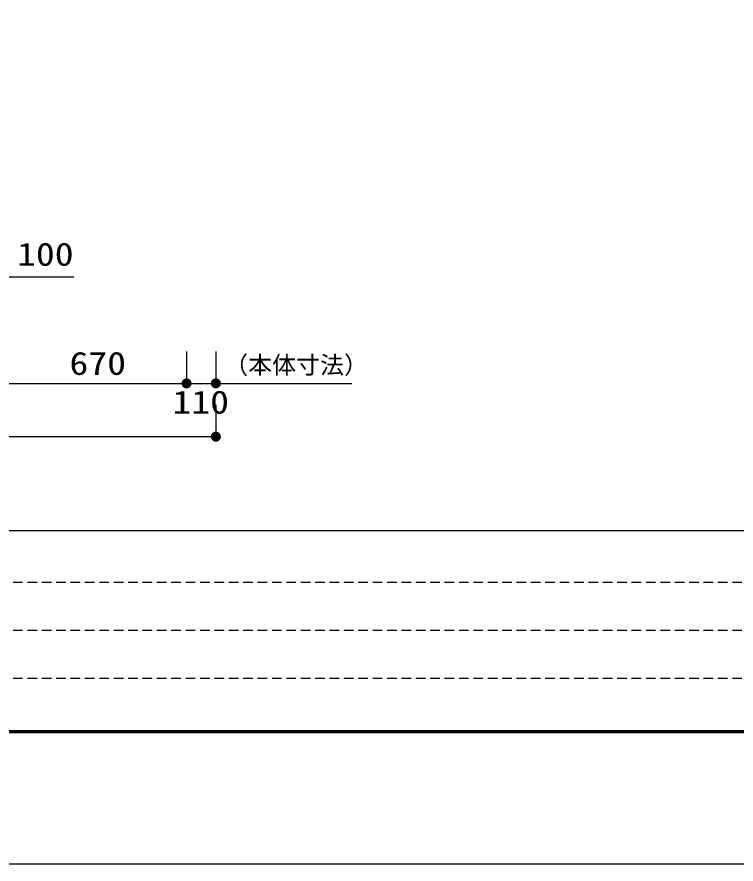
# Model space of a CAD drawing. Units: millimetres, scale not verified. Extents: x -21929 to 8910, y -6308 to 6308.
# Drawn here: x -3615 to -916, y -6308 to -3129 of the extents above; entities that cross this region are included whole.
import ezdxf
from ezdxf.enums import TextEntityAlignment as Align

# ---------------------------------------------------------------- set-up
doc = ezdxf.new("R2010")
doc.units = ezdxf.units.MM
doc.header["$LTSCALE"] = 30
doc.linetypes.add('DASHED1', pattern=[1.8, 1.2, -0.6])
for name, color, linetype, lineweight in [('1-6_00クル-フ-6寸法', 132, 'Continuous', 25), ('1-9_図面枠', 7, 'Continuous', 25), ('1-A_Axis_waku', 7, 'Continuous', 25)]:
    doc.layers.add(name, color=color, linetype=linetype, lineweight=lineweight)
doc.styles.add('ＭＳ ゴシック', font='')
doc.styles.get('ＭＳ ゴシック').set_extended_font_data('MS Gothic')

msp = doc.modelspace()

# ---------------------------------------------------------------- linework, layer by layer
at = {"layer": '1-6_00クル-フ-6寸法', "color": 4}
for p, q in [((-3648.7, -4104.16), (-3402.02, -4104.16)), ((-2978.67, -4384.16), (-2978.67, -4504.16)), ((-2978.67, -4384.16), (-2978.67, -4504.16)), ((-2868.67, -4384.16), (-2868.67, -4504.16)), ((-3648.7, -4504.16), (-2978.67, -4504.16)), ((-2978.67, -4504.16), (-2868.67, -4504.16)), ((-2868.67, -4504.16), (-2357.81, -4504.16)), ((-2868.67, -4584.16), (-2868.67, -4704.16)), ((-2868.67, -4704.16), (-6248.7, -4704.16))]:
    msp.add_line(p, q, dxfattribs=at)
at = {"layer": '1-6_00クル-フ-6寸法'}
for points in [[(-2978.67, -4504.16), (-2997.42, -4504.16), (-2997.27, -4501.81)], [(-2978.67, -4504.16), (-2997.42, -4504.16), (-2997.27, -4501.81)], [(-2978.67, -4504.16), (-2997.27, -4506.51), (-2997.42, -4504.16)], [(-2978.67, -4504.16), (-2997.27, -4506.51), (-2997.42, -4504.16)], [(-2978.67, -4504.16), (-2997.27, -4501.81), (-2996.83, -4499.5)], [(-2978.67, -4504.16), (-2997.27, -4501.81), (-2996.83, -4499.5)], [(-2978.67, -4504.16), (-2996.83, -4508.83), (-2997.27, -4506.51)], [(-2978.67, -4504.16), (-2996.83, -4508.83), (-2997.27, -4506.51)], [(-2978.67, -4504.16), (-2996.83, -4499.5), (-2996.11, -4497.26)], [(-2978.67, -4504.16), (-2996.83, -4499.5), (-2996.11, -4497.26)], [(-2978.67, -4504.16), (-2996.11, -4511.07), (-2996.83, -4508.83)], [(-2978.67, -4504.16), (-2996.11, -4511.07), (-2996.83, -4508.83)], [(-2978.67, -4504.16), (-2996.11, -4497.26), (-2995.1, -4495.13)], [(-2978.67, -4504.16), (-2996.11, -4497.26), (-2995.1, -4495.13)], [(-2978.67, -4504.16), (-2995.1, -4513.2), (-2996.11, -4511.07)], [(-2978.67, -4504.16), (-2995.1, -4513.2), (-2996.11, -4511.07)], [(-2978.67, -4504.16), (-2995.1, -4495.13), (-2993.84, -4493.14)], [(-2978.67, -4504.16), (-2995.1, -4495.13), (-2993.84, -4493.14)], [(-2978.67, -4504.16), (-2993.84, -4515.18), (-2995.1, -4513.2)], [(-2978.67, -4504.16), (-2993.84, -4515.18), (-2995.1, -4513.2)], [(-2978.67, -4504.16), (-2993.84, -4493.14), (-2992.34, -4491.33)], [(-2978.67, -4504.16), (-2993.84, -4493.14), (-2992.34, -4491.33)], [(-2978.67, -4504.16), (-2992.34, -4517), (-2993.84, -4515.18)], [(-2978.67, -4504.16), (-2992.34, -4517), (-2993.84, -4515.18)], [(-2978.67, -4504.16), (-2992.34, -4491.33), (-2990.62, -4489.72)], [(-2978.67, -4504.16), (-2992.34, -4491.33), (-2990.62, -4489.72)], [(-2978.67, -4504.16), (-2990.62, -4518.61), (-2992.34, -4517)], [(-2978.67, -4504.16), (-2990.62, -4518.61), (-2992.34, -4517)], [(-2978.67, -4504.16), (-2990.62, -4489.72), (-2988.72, -4488.33)], [(-2978.67, -4504.16), (-2990.62, -4489.72), (-2988.72, -4488.33)], [(-2978.67, -4504.16), (-2988.72, -4519.99), (-2990.62, -4518.61)], [(-2978.67, -4504.16), (-2988.72, -4519.99), (-2990.62, -4518.61)], [(-2978.67, -4504.16), (-2988.72, -4488.33), (-2986.66, -4487.2)], [(-2978.67, -4504.16), (-2988.72, -4488.33), (-2986.66, -4487.2)], [(-2978.67, -4504.16), (-2986.66, -4521.13), (-2988.72, -4519.99)], [(-2978.67, -4504.16), (-2986.66, -4521.13), (-2988.72, -4519.99)], [(-2978.67, -4504.16), (-2986.66, -4487.2), (-2984.47, -4486.33)], [(-2978.67, -4504.16), (-2986.66, -4487.2), (-2984.47, -4486.33)], [(-2978.67, -4504.16), (-2984.47, -4522), (-2986.66, -4521.13)], [(-2978.67, -4504.16), (-2984.47, -4522), (-2986.66, -4521.13)], [(-2978.67, -4504.16), (-2984.47, -4486.33), (-2982.19, -4485.75)], [(-2978.67, -4504.16), (-2984.47, -4486.33), (-2982.19, -4485.75)], [(-2978.67, -4504.16), (-2982.19, -4522.58), (-2984.47, -4522)], [(-2978.67, -4504.16), (-2982.19, -4522.58), (-2984.47, -4522)], [(-2978.67, -4504.16), (-2982.19, -4485.75), (-2979.85, -4485.45)], [(-2978.67, -4504.16), (-2982.19, -4485.75), (-2979.85, -4485.45)], [(-2978.67, -4504.16), (-2979.85, -4522.88), (-2982.19, -4522.58)], [(-2978.67, -4504.16), (-2979.85, -4522.88), (-2982.19, -4522.58)], [(-2978.67, -4504.16), (-2979.85, -4485.45), (-2977.5, -4485.45)], [(-2978.67, -4504.16), (-2979.85, -4485.45), (-2977.5, -4485.45)], [(-2978.67, -4504.16), (-2977.5, -4522.88), (-2979.85, -4522.88)], [(-2978.67, -4504.16), (-2977.5, -4522.88), (-2979.85, -4522.88)], [(-2978.67, -4504.16), (-2977.5, -4485.45), (-2975.16, -4485.75)], [(-2978.67, -4504.16), (-2977.5, -4485.45), (-2975.16, -4485.75)], [(-2978.67, -4504.16), (-2975.16, -4485.75), (-2972.88, -4486.33)], [(-2978.67, -4504.16), (-2975.16, -4485.75), (-2972.88, -4486.33)], [(-2978.67, -4504.16), (-2972.88, -4486.33), (-2970.69, -4487.2)], [(-2978.67, -4504.16), (-2972.88, -4486.33), (-2970.69, -4487.2)], [(-2978.67, -4504.16), (-2970.69, -4487.2), (-2968.63, -4488.33)], [(-2978.67, -4504.16), (-2970.69, -4487.2), (-2968.63, -4488.33)], [(-2978.67, -4504.16), (-2968.63, -4488.33), (-2966.72, -4489.72)], [(-2978.67, -4504.16), (-2968.63, -4488.33), (-2966.72, -4489.72)], [(-2978.67, -4504.16), (-2966.72, -4489.72), (-2965, -4491.33)], [(-2978.67, -4504.16), (-2966.72, -4489.72), (-2965, -4491.33)], [(-2978.67, -4504.16), (-2965, -4491.33), (-2963.5, -4493.14)], [(-2978.67, -4504.16), (-2965, -4491.33), (-2963.5, -4493.14)], [(-2978.67, -4504.16), (-2963.5, -4493.14), (-2962.24, -4495.13)], [(-2978.67, -4504.16), (-2963.5, -4493.14), (-2962.24, -4495.13)], [(-2978.67, -4504.16), (-2962.24, -4495.13), (-2961.24, -4497.26)], [(-2978.67, -4504.16), (-2962.24, -4495.13), (-2961.24, -4497.26)], [(-2978.67, -4504.16), (-2961.24, -4497.26), (-2960.51, -4499.5)], [(-2978.67, -4504.16), (-2961.24, -4497.26), (-2960.51, -4499.5)], [(-2978.67, -4504.16), (-2960.51, -4499.5), (-2960.07, -4501.81)], [(-2978.67, -4504.16), (-2960.51, -4499.5), (-2960.07, -4501.81)], [(-2978.67, -4504.16), (-2960.07, -4501.81), (-2959.92, -4504.16)], [(-2978.67, -4504.16), (-2960.07, -4501.81), (-2959.92, -4504.16)], [(-2978.67, -4504.16), (-2975.16, -4522.58), (-2977.5, -4522.88)], [(-2978.67, -4504.16), (-2972.88, -4522), (-2975.16, -4522.58)], [(-2978.67, -4504.16), (-2970.69, -4521.13), (-2972.88, -4522)], [(-2978.67, -4504.16), (-2968.63, -4519.99), (-2970.69, -4521.13)], [(-2978.67, -4504.16), (-2966.72, -4518.61), (-2968.63, -4519.99)], [(-2978.67, -4504.16), (-2965, -4517), (-2966.72, -4518.61)], [(-2978.67, -4504.16), (-2963.5, -4515.18), (-2965, -4517)], [(-2978.67, -4504.16), (-2962.24, -4513.2), (-2963.5, -4515.18)], [(-2978.67, -4504.16), (-2961.24, -4511.07), (-2962.24, -4513.2)], [(-2978.67, -4504.16), (-2960.51, -4508.83), (-2961.24, -4511.07)], [(-2978.67, -4504.16), (-2960.07, -4506.51), (-2960.51, -4508.83)], [(-2978.67, -4504.16), (-2959.92, -4504.16), (-2960.07, -4506.51)], [(-2978.67, -4504.16), (-2975.16, -4522.58), (-2977.5, -4522.88)], [(-2978.67, -4504.16), (-2972.88, -4522), (-2975.16, -4522.58)], [(-2978.67, -4504.16), (-2970.69, -4521.13), (-2972.88, -4522)], [(-2978.67, -4504.16), (-2968.63, -4519.99), (-2970.69, -4521.13)], [(-2978.67, -4504.16), (-2966.72, -4518.61), (-2968.63, -4519.99)], [(-2978.67, -4504.16), (-2965, -4517), (-2966.72, -4518.61)], [(-2978.67, -4504.16), (-2963.5, -4515.18), (-2965, -4517)], [(-2978.67, -4504.16), (-2962.24, -4513.2), (-2963.5, -4515.18)], [(-2978.67, -4504.16), (-2961.24, -4511.07), (-2962.24, -4513.2)], [(-2978.67, -4504.16), (-2960.51, -4508.83), (-2961.24, -4511.07)], [(-2978.67, -4504.16), (-2960.07, -4506.51), (-2960.51, -4508.83)], [(-2978.67, -4504.16), (-2959.92, -4504.16), (-2960.07, -4506.51)], [(-2868.67, -4504.16), (-2887.42, -4504.16), (-2887.27, -4501.81)], [(-2868.67, -4504.16), (-2887.27, -4506.51), (-2887.42, -4504.16)], [(-2868.67, -4504.16), (-2887.27, -4501.81), (-2886.83, -4499.5)], [(-2868.67, -4504.16), (-2886.83, -4508.83), (-2887.27, -4506.51)], [(-2868.67, -4504.16), (-2886.83, -4499.5), (-2886.11, -4497.26)], [(-2868.67, -4504.16), (-2886.11, -4511.07), (-2886.83, -4508.83)], [(-2868.67, -4504.16), (-2886.11, -4497.26), (-2885.1, -4495.13)], [(-2868.67, -4504.16), (-2885.1, -4513.2), (-2886.11, -4511.07)], [(-2868.67, -4504.16), (-2885.1, -4495.13), (-2883.84, -4493.14)], [(-2868.67, -4504.16), (-2883.84, -4515.18), (-2885.1, -4513.2)], [(-2868.67, -4504.16), (-2883.84, -4493.14), (-2882.34, -4491.33)], [(-2868.67, -4504.16), (-2882.34, -4517), (-2883.84, -4515.18)], [(-2868.67, -4504.16), (-2882.34, -4491.33), (-2880.62, -4489.72)], [(-2868.67, -4504.16), (-2880.62, -4518.61), (-2882.34, -4517)], [(-2868.67, -4504.16), (-2880.62, -4489.72), (-2878.72, -4488.33)], [(-2868.67, -4504.16), (-2878.72, -4519.99), (-2880.62, -4518.61)], [(-2868.67, -4504.16), (-2878.72, -4488.33), (-2876.66, -4487.2)], [(-2868.67, -4504.16), (-2876.66, -4521.13), (-2878.72, -4519.99)], [(-2868.67, -4504.16), (-2876.66, -4487.2), (-2874.47, -4486.33)], [(-2868.67, -4504.16), (-2874.47, -4522), (-2876.66, -4521.13)], [(-2868.67, -4504.16), (-2874.47, -4486.33), (-2872.19, -4485.75)], [(-2868.67, -4504.16), (-2872.19, -4522.58), (-2874.47, -4522)], [(-2868.67, -4504.16), (-2872.19, -4485.75), (-2869.85, -4485.45)], [(-2868.67, -4504.16), (-2869.85, -4522.88), (-2872.19, -4522.58)], [(-2868.67, -4504.16), (-2869.85, -4485.45), (-2867.5, -4485.45)], [(-2868.67, -4504.16), (-2867.5, -4522.88), (-2869.85, -4522.88)], [(-2868.67, -4504.16), (-2867.5, -4485.45), (-2865.16, -4485.75)], [(-2868.67, -4504.16), (-2865.16, -4485.75), (-2862.88, -4486.33)], [(-2868.67, -4504.16), (-2862.88, -4486.33), (-2860.69, -4487.2)], [(-2868.67, -4504.16), (-2860.69, -4487.2), (-2858.63, -4488.33)], [(-2868.67, -4504.16), (-2858.63, -4488.33), (-2856.72, -4489.72)], [(-2868.67, -4504.16), (-2856.72, -4489.72), (-2855, -4491.33)], [(-2868.67, -4504.16), (-2855, -4491.33), (-2853.5, -4493.14)], [(-2868.67, -4504.16), (-2853.5, -4493.14), (-2852.24, -4495.13)], [(-2868.67, -4504.16), (-2852.24, -4495.13), (-2851.24, -4497.26)], [(-2868.67, -4504.16), (-2851.24, -4497.26), (-2850.51, -4499.5)], [(-2868.67, -4504.16), (-2850.51, -4499.5), (-2850.07, -4501.81)], [(-2868.67, -4504.16), (-2850.07, -4501.81), (-2849.92, -4504.16)], [(-2868.67, -4504.16), (-2865.16, -4522.58), (-2867.5, -4522.88)], [(-2868.67, -4504.16), (-2862.88, -4522), (-2865.16, -4522.58)], [(-2868.67, -4504.16), (-2860.69, -4521.13), (-2862.88, -4522)], [(-2868.67, -4504.16), (-2858.63, -4519.99), (-2860.69, -4521.13)], [(-2868.67, -4504.16), (-2856.72, -4518.61), (-2858.63, -4519.99)], [(-2868.67, -4504.16), (-2855, -4517), (-2856.72, -4518.61)], [(-2868.67, -4504.16), (-2853.5, -4515.18), (-2855, -4517)], [(-2868.67, -4504.16), (-2852.24, -4513.2), (-2853.5, -4515.18)], [(-2868.67, -4504.16), (-2851.24, -4511.07), (-2852.24, -4513.2)], [(-2868.67, -4504.16), (-2850.51, -4508.83), (-2851.24, -4511.07)], [(-2868.67, -4504.16), (-2850.07, -4506.51), (-2850.51, -4508.83)], [(-2868.67, -4504.16), (-2849.92, -4504.16), (-2850.07, -4506.51)], [(-2868.67, -4704.16), (-2887.42, -4704.16), (-2887.27, -4701.81)], [(-2868.67, -4704.16), (-2887.27, -4701.81), (-2886.83, -4699.5)], [(-2868.67, -4704.16), (-2886.83, -4699.5), (-2886.11, -4697.26)], [(-2868.67, -4704.16), (-2886.11, -4697.26), (-2885.1, -4695.13)], [(-2868.67, -4704.16), (-2885.1, -4695.13), (-2883.84, -4693.14)], [(-2868.67, -4704.16), (-2883.84, -4693.14), (-2882.34, -4691.33)], [(-2868.67, -4704.16), (-2882.34, -4691.33), (-2880.62, -4689.72)], [(-2868.67, -4704.16), (-2880.62, -4689.72), (-2878.72, -4688.33)], [(-2868.67, -4704.16), (-2878.72, -4688.33), (-2876.66, -4687.2)], [(-2868.67, -4704.16), (-2876.66, -4687.2), (-2874.47, -4686.33)], [(-2868.67, -4704.16), (-2874.47, -4686.33), (-2872.19, -4685.75)], [(-2868.67, -4704.16), (-2872.19, -4685.75), (-2869.85, -4685.45)], [(-2868.67, -4704.16), (-2869.85, -4685.45), (-2867.5, -4685.45)], [(-2868.67, -4704.16), (-2867.5, -4685.45), (-2865.16, -4685.75)], [(-2868.67, -4704.16), (-2865.16, -4685.75), (-2862.88, -4686.33)], [(-2868.67, -4704.16), (-2862.88, -4686.33), (-2860.69, -4687.2)], [(-2868.67, -4704.16), (-2860.69, -4687.2), (-2858.63, -4688.33)], [(-2868.67, -4704.16), (-2858.63, -4688.33), (-2856.72, -4689.72)], [(-2868.67, -4704.16), (-2856.72, -4689.72), (-2855, -4691.33)], [(-2868.67, -4704.16), (-2855, -4691.33), (-2853.5, -4693.14)], [(-2868.67, -4704.16), (-2853.5, -4693.14), (-2852.24, -4695.13)], [(-2868.67, -4704.16), (-2852.24, -4695.13), (-2851.24, -4697.26)], [(-2868.67, -4704.16), (-2851.24, -4697.26), (-2850.51, -4699.5)], [(-2868.67, -4704.16), (-2850.51, -4699.5), (-2850.07, -4701.81)], [(-2868.67, -4704.16), (-2850.07, -4701.81), (-2849.92, -4704.16)], [(-2868.67, -4704.16), (-2887.27, -4706.51), (-2887.42, -4704.16)], [(-2868.67, -4704.16), (-2886.83, -4708.83), (-2887.27, -4706.51)], [(-2868.67, -4704.16), (-2886.11, -4711.07), (-2886.83, -4708.83)], [(-2868.67, -4704.16), (-2885.1, -4713.2), (-2886.11, -4711.07)], [(-2868.67, -4704.16), (-2883.84, -4715.18), (-2885.1, -4713.2)], [(-2868.67, -4704.16), (-2882.34, -4717), (-2883.84, -4715.18)], [(-2868.67, -4704.16), (-2880.62, -4718.61), (-2882.34, -4717)], [(-2868.67, -4704.16), (-2878.72, -4719.99), (-2880.62, -4718.61)], [(-2868.67, -4704.16), (-2876.66, -4721.13), (-2878.72, -4719.99)], [(-2868.67, -4704.16), (-2874.47, -4722), (-2876.66, -4721.13)], [(-2868.67, -4704.16), (-2872.19, -4722.58), (-2874.47, -4722)], [(-2868.67, -4704.16), (-2869.85, -4722.88), (-2872.19, -4722.58)], [(-2868.67, -4704.16), (-2867.5, -4722.88), (-2869.85, -4722.88)], [(-2868.67, -4704.16), (-2865.16, -4722.58), (-2867.5, -4722.88)], [(-2868.67, -4704.16), (-2862.88, -4722), (-2865.16, -4722.58)], [(-2868.67, -4704.16), (-2860.69, -4721.13), (-2862.88, -4722)], [(-2868.67, -4704.16), (-2858.63, -4719.99), (-2860.69, -4721.13)], [(-2868.67, -4704.16), (-2856.72, -4718.61), (-2858.63, -4719.99)], [(-2868.67, -4704.16), (-2855, -4717), (-2856.72, -4718.61)], [(-2868.67, -4704.16), (-2853.5, -4715.18), (-2855, -4717)], [(-2868.67, -4704.16), (-2852.24, -4713.2), (-2853.5, -4715.18)], [(-2868.67, -4704.16), (-2851.24, -4711.07), (-2852.24, -4713.2)], [(-2868.67, -4704.16), (-2850.51, -4708.83), (-2851.24, -4711.07)], [(-2868.67, -4704.16), (-2850.07, -4706.51), (-2850.51, -4708.83)], [(-2868.67, -4704.16), (-2849.92, -4704.16), (-2850.07, -4706.51)]]:
    msp.add_solid(points, dxfattribs=at)
at = {"layer": '1-9_図面枠'}
msp.add_lwpolyline([(-8910, -6307.5), (-8910, 6307.5), (8910, 6307.5), (8910, -6307.5)], close=True, dxfattribs=at)
at = {"layer": '1-A_Axis_waku'}
for p, q in [((-7770, -5056.5), (8400, -5056.5)), ((8408.4, -5814.9), (-7778.4, -5814.9)), ((8407.8, -5814.3), (-7777.8, -5814.3)), ((8407.2, -5813.7), (-7777.2, -5813.7)), ((8406.6, -5813.1), (-7776.6, -5813.1)), ((8406, -5812.5), (-7776, -5812.5)), ((8405.4, -5811.9), (-7775.4, -5811.9)), ((8404.8, -5811.3), (-7774.8, -5811.3)), ((8404.2, -5810.7), (-7774.2, -5810.7)), ((8403.6, -5810.1), (-7773.6, -5810.1)), ((8403, -5809.5), (-7773, -5809.5)), ((8402.4, -5808.9), (-7772.4, -5808.9)), ((8401.8, -5808.3), (-7771.8, -5808.3)), ((8401.2, -5807.7), (-7771.2, -5807.7)), ((8400.6, -5807.1), (-7770.6, -5807.1)), ((-7770, -5806.5), (8400, -5806.5))]:
    msp.add_line(p, q, dxfattribs=at)
at = {"layer": '1-A_Axis_waku', "linetype": 'DASHED1'}
for p, q in [((240, -5251.5), (-7770, -5251.5)), ((240, -5431.5), (-7770, -5431.5)), ((240, -5611.5), (-7770, -5611.5))]:
    msp.add_line(p, q, dxfattribs=at)

# ---------------------------------------------------------------- texts
at = {"layer": '1-6_00クル-フ-6寸法', "color": 3, "style": 'ＭＳ ゴシック', "width": 1.2}
for s, p in [('100', (-3614.98, -4088.91)), ('670', (-3418.26, -4498.32)), ('110', (-3031.67, -4643.63))]:
    msp.add_text(s, height=86.66, dxfattribs=at).set_placement(p, align=Align.BOTTOM_LEFT)
at = {"layer": '1-6_00クル-フ-6寸法', "color": 4, "style": 'ＭＳ ゴシック'}
msp.add_text('（本体寸法）', height=65.98, dxfattribs=at).set_placement((-2837.62, -4487.98), align=Align.BOTTOM_LEFT)

doc.saveas('drawing.dxf')
